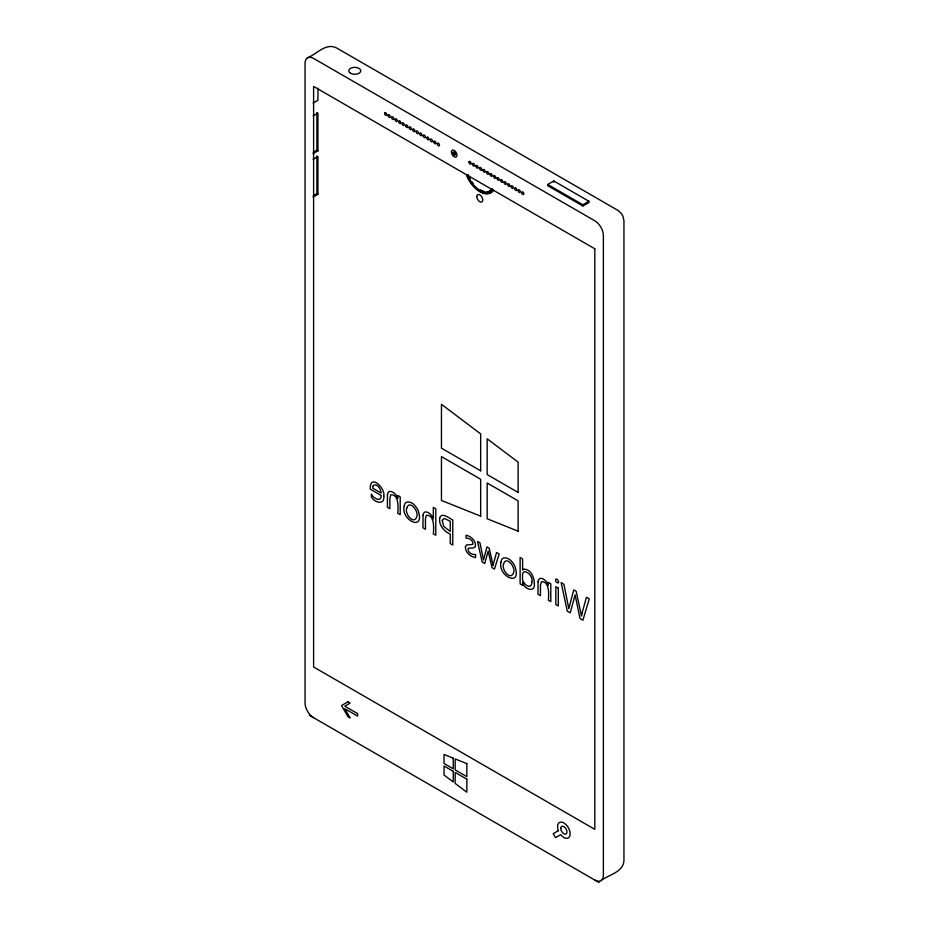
<?xml version="1.0" encoding="UTF-8"?>
<svg xmlns="http://www.w3.org/2000/svg" width="929" height="929" viewBox="0 0 929 929"><rect width="100%" height="100%" fill="white"/><g stroke="black" fill="none" stroke-linecap="round" stroke-linejoin="round"><path stroke-width="1.39" d="M307.545 57.819C316.464 54.254 326.067 42.386 336.646 47.983L617.924 210.372L621.408 213.519L622.964 216.225L623.951 220.812L623.951 860.405C623.498 872.377 608.425 874.758 600.877 880.692M313.108 103.061L317.95 100.274L317.95 88.139M313.108 115.87L317.95 113.071L317.95 150.812L313.108 153.61M313.247 152.298L316.882 150.208L317.95 150.812M313.108 159.312L317.95 156.525L317.95 194.266L313.108 197.064M313.247 195.752L316.882 193.65L317.95 194.266M547.727 184.476L553.777 180.981L588.94 201.279L588.94 202.51L582.889 206.006L547.727 185.707L547.727 184.476L582.889 204.775L588.94 201.279M309.311 715.237L599.112 882.55M582.889 204.775L582.889 206.006M553.777 180.981L553.777 182.212M316.882 112.455L316.882 150.208M316.882 155.909L316.882 193.65M594.85 880.088A12.054 6.956 60 0 0 603.374 875.164L603.374 235.571A12.054 6.956 60 0 0 594.85 220.812L313.572 58.422A12.054 6.956 60 0 0 305.049 63.335L305.049 702.939A12.054 6.956 60 0 0 313.572 717.699M493.032 190.55A21.646 12.495 60 0 1 466.521 175.244M491.882 189.121A19.764 11.415 60 0 1 467.67 175.14M493.566 190.236A21.646 12.495 60 0 1 467.055 174.931M483.928 191.432A19.764 11.415 60 0 1 480.316 189.888M473.325 183.698A19.764 11.415 60 0 1 471.804 181.643M470.422 179.46A19.764 11.415 60 0 1 468.204 174.826M492.416 188.808A19.764 11.415 60 0 1 487.295 191.769M423.055 515.177L422.974 527.823L425.447 529.251L425.447 518.974L426.341 515.305C434.784 514.596 433.82 528.856 433.32 533.803L435.794 535.232L435.794 508.813L433.32 507.385L433.32 518.916C432.682 514.712 423.938 507.71 423.055 515.177M387.463 494.727L387.381 507.269L389.855 508.697L389.855 498.525L390.749 494.785C399.191 493.984 398.251 508.349 397.728 513.249L400.202 514.678L400.202 496.841L397.728 495.412L397.728 498.374C397.089 494.089 388.368 487.249 387.463 494.727M538.054 581.682L537.972 594.223L540.446 595.652L540.446 585.467L541.352 581.728C549.782 580.927 548.842 595.292 548.331 600.192L550.804 601.62L550.804 583.784L548.331 582.355L548.331 585.316C547.68 581.031 538.971 574.203 538.054 581.682M406.774 508.012C404.266 513.423 413.753 525.338 416.738 516.907C419.246 511.519 409.422 499.233 406.774 508.012M503.576 563.903C501.079 569.314 510.555 581.229 513.551 572.798C516.059 567.41 506.224 555.124 503.576 563.903M531.829 582.03C531.899 591.622 520.972 583.04 522.597 577.281C521.041 565.459 534.233 575.306 531.829 582.03M383.77 496.341C384.966 505.666 373.957 502.589 371.368 496.736L371.368 494.054C372.854 498.083 381.471 502.937 381.204 495.505L370.299 489.2C369.591 472.722 385.837 488.375 383.77 496.341M534.372 583.633C535.476 593.468 523.526 589.021 522.597 582.309L522.597 585.34L520.124 583.911L520.124 557.505L522.597 558.933L522.655 570.011L523.491 569.222C530.54 568.594 534.454 577.571 534.372 583.633M404.278 505.98C400.225 519.752 425.459 532.503 418.166 510.706A9.696 5.597 60 0 0 414.74 505.434C412.197 501.857 404.568 499.605 404.278 505.98M501.079 561.871C497.038 575.643 522.261 588.394 514.98 566.597A9.696 5.597 60 0 0 511.542 561.337C508.999 557.748 501.37 555.496 501.079 561.871M442.274 520.414L443.574 526.244L450.24 531.469L450.24 521.227L444.178 518.428L442.274 520.414M439.661 518.254C438.72 525.291 444.132 531.423 450.24 534.117L450.24 543.558L452.771 545.021L452.771 520.043C449.741 518.475 441.356 511.403 439.661 518.254M465.441 546.566C464.953 552.163 470.434 556.901 475.613 557.574L475.613 554.508C472.153 555.228 467.055 552.105 468.181 548.215L473.233 547.982L475.323 546.74C476.542 541.212 471.131 536.196 466.079 535.255L466.079 538.146C469.331 537.914 473.767 540.759 472.826 544.429L466.555 544.963L465.441 546.566M453.549 153.03C454.084 156.432 455.918 152.275 453.549 153.03M373.098 486.204L372.831 488.248L381.18 493.067C380.762 489.595 378.068 483.858 373.864 484.996L373.098 486.204M493.357 564.031L493.148 565.517L489.188 548.215L486.935 546.902L483.51 559.99L479.991 542.896L477.541 541.491L482.174 562.01L484.741 563.485L488.166 551.036L491.998 567.677L494.472 569.105L499.152 553.963L496.562 552.465L493.357 564.031M581.868 613.744L581.508 616.043L576.177 591.297L573.75 589.892L568.803 608.669L563.915 584.213L561.162 582.622L567.282 611.131L570.243 612.85L575.109 594.85L579.986 618.47L582.924 620.166L589.265 598.845L586.466 597.231L581.868 613.744M558.619 581.914L558.143 582.971L556.39 582.344L555.507 580.834L555.867 578.999L557.632 579.615L558.619 581.914M347.957 701.871L341.535 705.575L347.957 716.689L350.128 717.943L344.798 708.711L357.63 716.12L357.63 713.611L344.798 706.203L350.128 703.125L347.957 701.871M558.399 830.689L553.219 833.638L555.53 837.633L560.71 834.695A8.93 5.156 60 0 0 570.081 835.066A8.93 5.156 60 0 0 562.777 822.397A8.93 5.156 60 0 0 558.399 830.689M480.665 516.164L441.461 500.452L441.461 456.603L480.665 479.236L480.665 516.164M518.103 531.167L487.156 518.765L487.156 482.987L518.103 500.847L518.103 531.167M453.247 758.169L444.039 754.476L444.039 763.499L453.247 768.817L453.247 758.169M466.846 763.615L455.175 758.947L455.175 769.932L466.846 776.667L466.846 763.615M594.815 248.798L313.607 86.443L313.607 666.999L594.815 829.353L594.815 248.798M480.665 470.817L441.461 448.173L441.461 404.324L480.665 433.889L480.665 470.817M518.103 492.428L487.156 474.568L487.156 438.79L518.103 462.119L518.103 492.428M558.283 588.103L555.809 586.675L555.809 604.512L558.283 605.94L558.283 588.103M453.247 771.325L444.039 766.007L444.039 775.03L453.247 781.974L453.247 771.325M466.846 779.176L455.175 772.44L455.175 783.426L466.846 792.228L466.846 779.176M451.448 152.019A3.902 2.253 60 0 0 455.593 157.175A3.902 2.253 60 0 0 455.593 151.648A3.902 2.253 60 0 0 451.448 152.019M452.992 152.913A1.73 0.999 60 0 0 454.827 155.201A1.73 0.999 60 0 0 454.827 152.751A1.73 0.999 60 0 0 452.992 152.913M350.5 73.263A6.027 3.484 0 0 0 360.58 71.707A6.027 3.484 0 0 0 353.194 67.445A6.027 3.484 0 0 0 350.5 73.263M472.466 164.154A1.533 0.883 60 0 0 474.104 166.186A1.533 0.883 60 0 0 474.104 164.015A1.533 0.883 60 0 0 472.466 164.154M475.985 166.186A1.533 0.883 60 0 0 477.611 168.219A1.533 0.883 60 0 0 477.611 166.047A1.533 0.883 60 0 0 475.985 166.186M479.503 168.219A1.533 0.883 60 0 0 481.129 170.239A1.533 0.883 60 0 0 481.129 168.068A1.533 0.883 60 0 0 479.503 168.219M483.01 170.251A1.533 0.883 60 0 0 484.648 172.271A1.533 0.883 60 0 0 484.648 170.1A1.533 0.883 60 0 0 483.01 170.251M486.529 172.271A1.533 0.883 60 0 0 488.155 174.304A1.533 0.883 60 0 0 488.155 172.132A1.533 0.883 60 0 0 486.529 172.271M490.047 174.304A1.533 0.883 60 0 0 491.673 176.336A1.533 0.883 60 0 0 491.673 174.153A1.533 0.883 60 0 0 490.047 174.304M493.554 176.336A1.533 0.883 60 0 0 495.192 178.356A1.533 0.883 60 0 0 495.192 176.185A1.533 0.883 60 0 0 493.554 176.336M497.073 178.356A1.533 0.883 60 0 0 498.699 180.389A1.533 0.883 60 0 0 498.699 178.217A1.533 0.883 60 0 0 497.073 178.356M500.592 180.389A1.533 0.883 60 0 0 502.217 182.421A1.533 0.883 60 0 0 502.217 180.249A1.533 0.883 60 0 0 500.592 180.389M504.099 182.421A1.533 0.883 60 0 0 505.736 184.441A1.533 0.883 60 0 0 505.736 182.27A1.533 0.883 60 0 0 504.099 182.421M507.617 184.453A1.533 0.883 60 0 0 509.243 186.474A1.533 0.883 60 0 0 509.243 184.302A1.533 0.883 60 0 0 507.617 184.453M511.136 186.474A1.533 0.883 60 0 0 512.762 188.506A1.533 0.883 60 0 0 512.762 186.334A1.533 0.883 60 0 0 511.136 186.474M514.643 188.506A1.533 0.883 60 0 0 516.269 190.538A1.533 0.883 60 0 0 516.269 188.366A1.533 0.883 60 0 0 514.643 188.506M518.161 190.538A1.533 0.883 60 0 0 519.787 192.558A1.533 0.883 60 0 0 519.787 190.387A1.533 0.883 60 0 0 518.161 190.538M521.668 192.57A1.533 0.883 60 0 0 523.306 194.591A1.533 0.883 60 0 0 523.306 192.419A1.533 0.883 60 0 0 521.668 192.57M468.959 162.134A1.533 0.883 60 0 0 470.585 164.154A1.533 0.883 60 0 0 470.585 161.983A1.533 0.883 60 0 0 468.959 162.134M405.671 125.589A1.533 0.883 60 0 0 407.297 127.621A1.533 0.883 60 0 0 407.297 125.45A1.533 0.883 60 0 0 405.671 125.589M395.127 119.504A1.533 0.883 60 0 0 396.753 121.525A1.533 0.883 60 0 0 396.753 119.353A1.533 0.883 60 0 0 395.127 119.504M398.634 121.536A1.533 0.883 60 0 0 400.271 123.557A1.533 0.883 60 0 0 400.271 121.385A1.533 0.883 60 0 0 398.634 121.536M437.292 143.856A1.533 0.883 60 0 0 438.929 145.876A1.533 0.883 60 0 0 438.929 143.705A1.533 0.883 60 0 0 437.292 143.856M402.152 123.557A1.533 0.883 60 0 0 403.778 125.589A1.533 0.883 60 0 0 403.778 123.418A1.533 0.883 60 0 0 402.152 123.557M419.722 133.706A1.533 0.883 60 0 0 421.36 135.727A1.533 0.883 60 0 0 421.36 133.555A1.533 0.883 60 0 0 419.722 133.706M430.266 139.791A1.533 0.883 60 0 0 431.904 141.823A1.533 0.883 60 0 0 431.904 139.652A1.533 0.883 60 0 0 430.266 139.791M423.241 135.739A1.533 0.883 60 0 0 424.867 137.759A1.533 0.883 60 0 0 424.867 135.588A1.533 0.883 60 0 0 423.241 135.739M433.785 141.823A1.533 0.883 60 0 0 435.411 143.844A1.533 0.883 60 0 0 435.411 141.672A1.533 0.883 60 0 0 433.785 141.823M426.759 137.759A1.533 0.883 60 0 0 428.385 139.791A1.533 0.883 60 0 0 428.385 137.62A1.533 0.883 60 0 0 426.759 137.759M416.215 131.674A1.533 0.883 60 0 0 417.841 133.706A1.533 0.883 60 0 0 417.841 131.535A1.533 0.883 60 0 0 416.215 131.674M388.101 115.44A1.533 0.883 60 0 0 389.727 117.472A1.533 0.883 60 0 0 389.727 115.301A1.533 0.883 60 0 0 388.101 115.44M384.583 113.419A1.533 0.883 60 0 0 386.209 115.44A1.533 0.883 60 0 0 386.209 113.268A1.533 0.883 60 0 0 384.583 113.419M391.608 117.472A1.533 0.883 60 0 0 393.234 119.504A1.533 0.883 60 0 0 393.234 117.333A1.533 0.883 60 0 0 391.608 117.472M412.697 129.654A1.533 0.883 60 0 0 414.322 131.674A1.533 0.883 60 0 0 414.322 129.503A1.533 0.883 60 0 0 412.697 129.654M409.178 127.621A1.533 0.883 60 0 0 410.815 129.642A1.533 0.883 60 0 0 410.815 127.47A1.533 0.883 60 0 0 409.178 127.621M476.798 196.553A4.215 2.439 60 0 0 481.268 202.116A4.215 2.439 60 0 0 481.268 196.158A4.215 2.439 60 0 0 476.798 196.553M560.768 828.413A4.378 2.532 60 0 0 565.413 834.196A4.378 2.532 60 0 0 565.413 828.006A4.378 2.532 60 0 0 560.768 828.413"/></g></svg>
